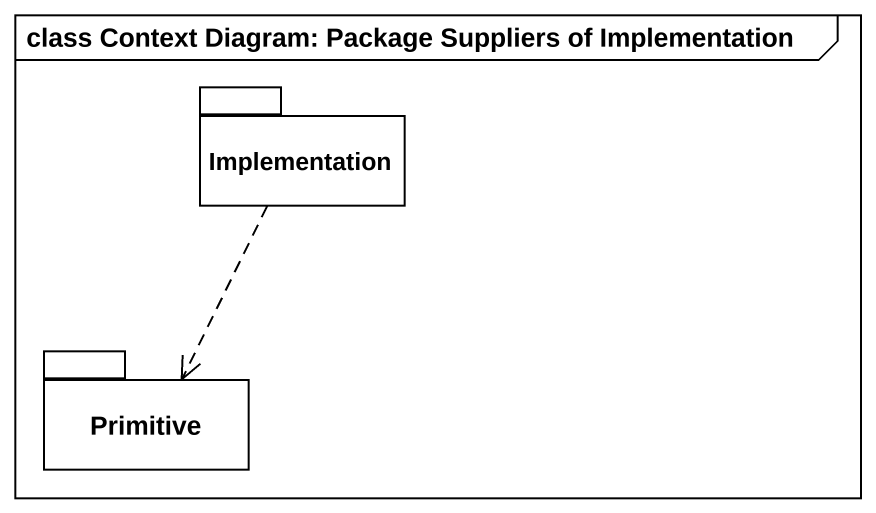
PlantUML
@startuml
mainframe class Context Diagram: Package Suppliers of Implementation
package Implementation {
}
package Primitive {
}
Implementation ..> Primitive
@enduml
